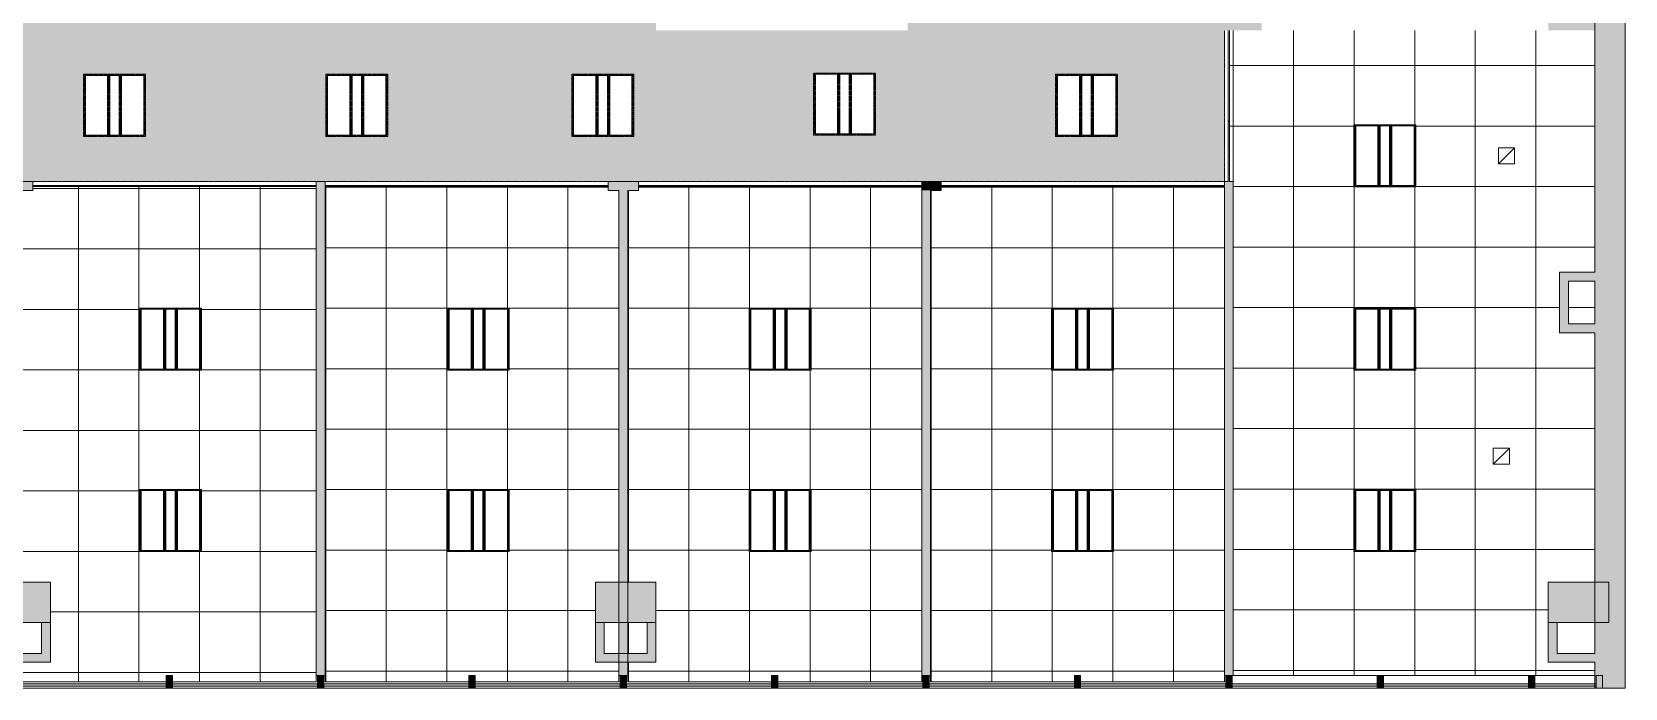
# Model space of a CAD drawing. Header units: inches. Extents: x 1180 to 3050, y -149 to 1363.
# Drawn here: x 2419 to 3050, y -149 to 111 of the extents above; entities that cross this region are included whole.
import ezdxf

# ---------------------------------------------------------------- set-up
doc = ezdxf.new("R2010")
doc.units = ezdxf.units.IN
doc.header["$MEASUREMENT"] = 0
doc.linetypes.add('Demolished', pattern=[0.1875, 0.125, -0.0625])
for name, color, linetype, lineweight in [('A-CLNG', 13, 'Continuous', 13), ('A-CLNG-PATT', 13, 'Continuous', 13), ('A-COLS', 52, 'Continuous', 13), ('A-GLAZ-CURT', 52, 'Continuous', 13), ('A-GLAZ-CWMG', 51, 'Continuous', 13), ('A-WALL-PATT', 111, 'Continuous', 13), ('E-LITE-EQPM', 33, 'Demolished', 9), ('I-WALL', 2, 'Continuous', 13)]:
    doc.layers.add(name, color=color, linetype=linetype, lineweight=lineweight)

# ---------------------------------------------------------------- blocks, each defined once
blk = doc.blocks.new('Column Set - Column Set-6509051-FIRST FLOOR RCP DEMO')
at = {"layer": 'A-COLS', "lineweight": 9}
h = blk.add_hatch(color=7, dxfattribs=at)
h.paths.add_polyline_path([(3026.19, -123.25), (3038.48, -123.25), (3038.48, -107.25), (3019.98, -107.25), (3019.98, -123.25)], flags=0)
h.paths.add_polyline_path([(2655.17, -123.25), (2666.36, -123.25), (2666.36, -107.25), (2655.17, -107.25), (2655.17, -115.8)], flags=0)
h.paths.add_polyline_path([(2642.36, -123.25), (2651.67, -123.25), (2651.67, -107.25), (2642.36, -107.25)], flags=0)
h.paths.add_polyline_path([(2415.17, -123.25), (2426.36, -123.25), (2426.36, -107.25), (2415.17, -107.25), (2415.17, -114.71)], flags=0)
h.paths.add_polyline_path([(2402.36, -123.25), (2411.67, -123.25), (2411.67, -107.25), (2402.36, -107.25)], flags=0)
h.paths.add_polyline_path([(2175.17, -123.25), (2186.36, -123.25), (2186.36, -107.25), (2175.17, -107.25), (2175.17, -114.71)], flags=0)
h.paths.add_polyline_path([(2171.67, -123.25), (2171.67, -107.25), (2162.36, -107.25), (2162.36, -123.25)], flags=0)
h.paths.add_polyline_path([(1931.67, -123.25), (1931.67, -107.25), (1922.3, -107.25), (1922.3, -123.25)], flags=0)
h.paths.add_polyline_path([(1935.17, -123.25), (1946.3, -123.25), (1946.3, -107.25), (1935.17, -107.25), (1935.17, -114.67)], flags=0)
h.paths.add_polyline_path([(1562.3, -123.25), (1586.3, -123.25), (1586.3, -107.25), (1562.3, -107.25)], flags=0)
h.paths.add_polyline_path([(1571.47, 54.24), (1582.78, 65.55), (1565.81, 82.52), (1554.5, 71.21), (1567.48, 58.22)], flags=0)
h.paths.add_polyline_path([(2891.67, 111.75), (2906.36, 111.75), (2906.36, 135.75), (2882.36, 135.75), (2882.36, 111.75), (2886.54, 111.75)], flags=0)
h.paths.add_polyline_path([(3038.48, 111.75), (3038.48, 135.75), (3019.98, 135.75), (3019.98, 111.75), (3031.5, 111.75)], flags=0)
h.paths.add_polyline_path([(2661.13, 111.75), (2666.36, 111.75), (2666.36, 135.75), (2642.36, 135.75), (2642.36, 111.75), (2657.54, 111.75)], flags=0)
h.paths.add_polyline_path([(2402.36, 111.75), (2426.36, 111.75), (2426.36, 135.75), (2402.36, 135.75), (2402.36, 124)], flags=0)
h.paths.add_polyline_path([(1681.4, 111.75), (1705.4, 111.75), (1705.4, 135.75), (1681.4, 135.75)], flags=0)
h.paths.add_polyline_path([(1946.3, 111.75), (1946.3, 111.75), (1946.3, 135.75), (1922.3, 135.75), (1922.3, 111.75), (1946.29, 111.75)], flags=0)
h.paths.add_polyline_path([(2186.36, 111.75), (2186.36, 135.75), (2162.36, 135.75), (2162.36, 111.75), (2178.29, 111.75)], flags=0)
h.paths.add_polyline_path([(1401.76, 223.95), (1413.08, 235.26), (1396.11, 252.23), (1384.79, 240.92), (1399.76, 225.94)], flags=0)
h.paths.add_polyline_path([(1206.4, 231.75), (1222.4, 231.75), (1222.4, 255.75), (1206.4, 255.75), (1206.4, 237.75)], flags=0)
h.paths.add_polyline_path([(3038.48, 351.75), (3038.48, 375.75), (3019.98, 375.75), (3019.98, 351.75), (3035.24, 351.75)], flags=0)
h.paths.add_polyline_path([(2882.36, 351.75), (2906.36, 351.75), (2906.36, 375.75), (2882.36, 375.75)], flags=0)
h.paths.add_polyline_path([(2659.33, 351.75), (2666.36, 351.75), (2666.36, 375.75), (2642.36, 375.75), (2642.36, 351.75), (2656.26, 351.75)], flags=0)
h.paths.add_polyline_path([(2426.36, 351.75), (2426.36, 375.75), (2402.36, 375.75), (2402.36, 351.75), (2418.54, 351.75)], flags=0)
h.paths.add_polyline_path([(2186.36, 351.75), (2186.36, 375.75), (2162.36, 375.75), (2162.36, 351.75), (2178.1, 351.75)], flags=0)
h.paths.add_polyline_path([(1922.3, 351.75), (1946.3, 351.75), (1946.3, 373.75), (1922.3, 373.75)], flags=0)
h.paths.add_polyline_path([(1441.4, 351.75), (1465.4, 351.75), (1465.4, 375.75), (1441.4, 375.75), (1441.4, 365.85)], flags=0)
h.paths.add_polyline_path([(2014.17, 433.88), (2016.66, 439.88), (2008.17, 439.88)], flags=0)
h.paths.add_polyline_path([(2016.66, 439.88), (2020.17, 439.88), (2031.14, 450.85), (2024.07, 457.92), (2011.34, 445.19), (2015.59, 440.95)], flags=0)
h.paths.add_polyline_path([(2067.91, 487.62), (2084.88, 504.59), (2077.81, 511.66), (2060.84, 494.69), (2063.67, 491.86)], flags=0)
h.paths.add_polyline_path([(2178.1, 511.88), (2186.36, 511.88), (2186.36, 535.75), (2162.36, 535.75), (2162.36, 512.6), (2163.48, 511.88)], flags=0)
h.paths.add_polyline_path([(1930.03, 518.02), (1947, 534.99), (1939.93, 542.07), (1922.95, 525.09), (1925.87, 522.18)], flags=0)
h.paths.add_polyline_path([(2118.15, 553.34), (2129.47, 564.66), (2120.98, 573.14), (2109.67, 561.83), (2113.69, 557.8)], flags=0)
h.paths.add_polyline_path([(1983.77, 571.76), (2000.74, 588.73), (1993.67, 595.81), (1976.69, 578.83)], flags=0)
h.paths.add_polyline_path([(1856.49, 591.56), (1873.46, 608.53), (1866.39, 615.6), (1849.42, 598.63), (1856.08, 591.97)], flags=0)
h.paths.add_polyline_path([(1681.4, 591.75), (1682.85, 595.25), (1686.35, 591.75), (1705.35, 591.75), (1705.35, 615.75), (1681.4, 615.75), (1681.4, 595.25)], flags=0)
h.paths.add_polyline_path([(3027.24, 591.75), (3038.48, 591.75), (3038.48, 615.75), (3019.98, 615.75), (3019.98, 591.75)], flags=0)
h.paths.add_polyline_path([(2886.54, 591.75), (2906.36, 591.75), (2906.36, 615.75), (2882.36, 615.75), (2882.36, 591.75), (2884.48, 591.75)], flags=0)
h.paths.add_polyline_path([(2666.36, 591.75), (2666.36, 615.75), (2642.36, 615.75), (2642.36, 591.75)], flags=0)
h.paths.add_polyline_path([(2426.36, 591.75), (2426.36, 615.75), (2402.36, 615.75), (2402.36, 591.75)], flags=0)
h.paths.add_polyline_path([(1446.57, 591.75), (1465.4, 591.75), (1465.4, 615.75), (1441.4, 615.75), (1441.4, 591.75), (1443.46, 591.75)], flags=0)
h.paths.add_polyline_path([(1206.4, 591.75), (1222.4, 591.75), (1222.4, 615.75), (1206.4, 615.75), (1206.4, 605)], flags=0)
h.paths.add_polyline_path([(1910.23, 645.3), (1927.2, 662.27), (1920.13, 669.34), (1903.16, 652.37)], flags=0)
h.paths.add_polyline_path([(1783.65, 664.39), (1800.63, 681.37), (1793.55, 688.44), (1776.58, 671.47), (1777.33, 670.72)], flags=0)
h.paths.add_polyline_path([(2056.6, 665.81), (2065.08, 674.29), (2048.11, 691.26), (2039.63, 682.78), (2043.87, 678.54)], flags=0)
h.paths.add_polyline_path([(1837.39, 718.13), (1854.37, 735.11), (1847.29, 742.18), (1830.32, 725.21), (1834.57, 720.96)], flags=0)
h.paths.add_polyline_path([(1990.13, 732.28), (1998.62, 740.76), (1981.64, 757.73), (1973.16, 749.25), (1989.31, 733.09)], flags=0)
h.paths.add_polyline_path([(2184.36, 743.75), (2184.36, 761.75), (2183.36, 761.75), (2183.36, 743.75)], flags=0)
h.paths.add_polyline_path([(2164.63, 743.75), (2180.44, 743.75), (2183.07, 761.75), (2160.36, 761.75), (2160.36, 744.08), (2163.86, 743.75)], flags=0)
h.paths.add_polyline_path([(1702.91, 831.75), (1705.4, 831.75), (1705.4, 855.75), (1681.4, 855.75), (1681.4, 831.75), (1700.68, 831.75)], flags=0)
h.paths.add_polyline_path([(1210.5, 831.75), (1222.4, 831.75), (1222.4, 855.75), (1206.4, 855.75), (1206.4, 831.75), (1208.63, 831.75)], flags=0)
h.paths.add_polyline_path([(1463.96, 831.75), (1465.4, 831.75), (1465.4, 855.75), (1441.4, 855.75), (1441.4, 831.75)], flags=0)
h.paths.add_polyline_path([(3019.98, 853.75), (3038.48, 853.75), (3038.48, 871.75), (3043.98, 874.5), (3043.98, 877.75), (3019.98, 877.75), (3019.98, 862.5)], flags=0)
h.paths.add_polyline_path([(2882.36, 853.75), (2906.36, 853.75), (2906.36, 877.75), (2882.36, 877.75)], flags=0)
h.paths.add_polyline_path([(2650.11, 853.75), (2666.36, 853.75), (2666.36, 877.75), (2642.36, 877.75), (2642.36, 853.75)], flags=0)
h.paths.add_polyline_path([(2402.36, 853.75), (2426.36, 853.75), (2426.36, 877.75), (2402.36, 877.75)], flags=0)
h.paths.add_polyline_path([(2180.61, 859.75), (2184.36, 859.75), (2184.36, 877.75), (2160.36, 877.75), (2160.36, 859.75), (2171.7, 859.75)], flags=0)
h.paths.add_polyline_path([(1928.9, 871.75), (1946.9, 871.75), (1946.9, 895.75), (1928.9, 895.75)], flags=0)
h.paths.add_polyline_path([(1946.9, 1071.75), (1946.9, 1095.75), (1922.9, 1095.75), (1922.9, 1071.75), (1928.9, 1071.75)], flags=0)
h.paths.add_polyline_path([(1681.4, 1071.75), (1705.4, 1071.75), (1705.4, 1095.75), (1681.4, 1095.75), (1681.4, 1073.89)], flags=0)
h.paths.add_polyline_path([(1465.4, 1071.75), (1465.4, 1095.75), (1441.4, 1095.75), (1441.4, 1071.75), (1454.72, 1071.75)], flags=0)
h.paths.add_polyline_path([(1212.03, 1071.75), (1222.4, 1071.75), (1222.4, 1095.75), (1206.4, 1095.75), (1206.4, 1071.75)], flags=0)
h.paths.add_polyline_path([(1922.9, 1191.75), (1946.9, 1191.75), (1946.9, 1215.75), (1938.9, 1215.75), (1922.9, 1215.44), (1922.9, 1212.46)], flags=0)
h.paths.add_polyline_path([(1924.46, 1338.25), (1946.9, 1338.25), (1946.9, 1356.25), (1940.4, 1356.25), (1938.9, 1354.75), (1922.9, 1354.75), (1922.9, 1338.25), (1924.43, 1338.25)], flags=0)
h.paths.add_polyline_path([(1823.9, 1338.25), (1823.9, 1354.75), (1799.9, 1354.75), (1799.9, 1338.25)], flags=0)
h.paths.add_polyline_path([(1681.4, 1338.25), (1705.4, 1338.25), (1705.4, 1354.75), (1681.4, 1354.75), (1681.4, 1340.75)], flags=0)
h.paths.add_polyline_path([(1581.6, 1338.25), (1586.9, 1338.25), (1586.9, 1354.75), (1562.9, 1354.75), (1562.9, 1338.25)], flags=0)
h.paths.add_polyline_path([(1204.86, 1338.25), (1222.4, 1338.25), (1222.4, 1354.75), (1185.4, 1354.75), (1185.4, 1338.25), (1204.4, 1338.25)], flags=0)
h.paths.add_polyline_path([(1319.9, 1338.25), (1343.9, 1338.25), (1343.9, 1354.75), (1319.9, 1354.75), (1319.9, 1340.75)], flags=0)
h.paths.add_polyline_path([(1444.9, 1338.25), (1465.4, 1338.25), (1465.4, 1354.75), (1441.4, 1354.75), (1441.4, 1338.25)], flags=0)
at = {"layer": 'A-COLS', "color": 8, "lineweight": 20}
for p, q in [((2402.36, -107.25), (2426.36, -107.25)), ((2426.36, -107.25), (2426.36, -123.25)), ((2642.36, -107.25), (2666.36, -107.25)), ((2642.36, -123.25), (2642.36, -107.25)), ((2666.36, -107.25), (2666.36, -123.25)), ((3019.98, -107.25), (3043.98, -107.25)), ((3019.98, -123.25), (3019.98, -107.25)), ((3043.98, -107.25), (3043.98, -123.25)), ((2426.36, -123.25), (2402.36, -123.25)), ((2666.36, -123.25), (2642.36, -123.25)), ((3043.98, -123.25), (3019.98, -123.25))]:
    blk.add_line(p, q, dxfattribs=at)
blk = doc.blocks.new('System Panel - Glazed-7150993-FIRST FLOOR RCP DEMO')
at = {"layer": 'A-GLAZ-CURT', "lineweight": 9}
blk.add_hatch(color=7, dxfattribs=at).paths.add_polyline_path([(11.47, 1.75), (-11.66, 1.75), (-11.66, 0.75), (12.16, 0.75), (12.16, 1.75)], flags=0)
at = {"layer": 'A-GLAZ-CURT', "color": 8, "lineweight": 20}
for p, q in [((-12.16, 0.75), (-12.16, 1.75)), ((-12.16, 1.75), (12.16, 1.75)), ((12.16, 0.75), (-12.16, 0.75)), ((12.16, 1.75), (12.16, 0.75))]:
    blk.add_line(p, q, dxfattribs=at)
blk = doc.blocks.new('Rectangular Mullion - 2_5_ x 5_ rectangular-V1-FIRST FLOOR RCP DEMO')
at = {"layer": 'A-GLAZ-CWMG', "color": 8, "lineweight": 20}
for p, q in [((-2.5, 2.5), (0, 2.5)), ((-2.5, -2.5), (-2.5, 2.5)), ((0, 2.5), (0, -2.5)), ((0, -2.5), (-2.5, -2.5))]:
    blk.add_line(p, q, dxfattribs=at)
blk = doc.blocks.new('Rectangular Mullion - 2_5_ x 5_ rectangular-6521947-FIRST FLOOR RCP DEMO')
at = {"layer": 'A-GLAZ-CWMG', "lineweight": 9}
blk.add_line((1632.17, -149.25), (1574.67, -149.25), dxfattribs=at)
blk = doc.blocks.new('System Panel - Glazed-6522019-FIRST FLOOR RCP DEMO')
at = {"layer": 'A-GLAZ-CURT', "lineweight": 9}
blk.add_hatch(color=7, dxfattribs=at).paths.add_polyline_path([(4.96, 1.75), (-28.75, 1.75), (-28.75, 0.75), (28.75, 0.75), (28.75, 1.75)], flags=0)
at = {"layer": 'A-GLAZ-CURT', "color": 8, "lineweight": 20}
for p, q in [((-28.75, 0.75), (-28.75, 1.75)), ((-28.75, 1.75), (28.75, 1.75)), ((28.75, 0.75), (-28.75, 0.75)), ((28.75, 1.75), (28.75, 0.75))]:
    blk.add_line(p, q, dxfattribs=at)
blk = doc.blocks.new('Rectangular Mullion - 2_5_ x 5_ rectangular-6520307-FIRST FLOOR RCP DEMO')
at = {"layer": 'A-GLAZ-CWMG', "lineweight": 9}
blk.add_hatch(color=7, dxfattribs=at).paths.add_polyline_path([(-1.25, -2.5), (-1.25, 2.5), (1.25, 2.5), (1.25, -2.5)], flags=0)
at = {"layer": 'A-GLAZ-CWMG', "color": 8, "lineweight": 20}
for p, q in [((1.25, 2.5), (-1.25, 2.5)), ((-1.25, 2.5), (-1.25, -2.5)), ((1.25, -2.5), (1.25, 2.5)), ((-1.25, -2.5), (1.25, -2.5))]:
    blk.add_line(p, q, dxfattribs=at)
blk = doc.blocks.new('Rectangular Mullion - 2_5_ x 5_ rectangular-7150995-FIRST FLOOR RCP DEMO')
at = {"layer": 'A-GLAZ-CWMG', "lineweight": 9}
blk.add_line((3038.48, -149.25), (3014.67, -149.25), dxfattribs=at)
blk = doc.blocks.new('L-Recessed-Axis-Plano - 2 X 2-V24-FIRST FLOOR RCP DEMO')
at = {"layer": 'E-LITE-EQPM', "linetype": 'Continuous'}
for p, q in [((11.91, 11.87), (-11.91, 11.87)), ((-11.91, 11.87), (-11.91, -11.88)), ((-11.88, -11.56), (-11.88, 11.56)), ((-11.88, 11.56), (11.87, 11.56)), ((11.87, 11.56), (11.87, -11.56)), ((11.91, -11.88), (11.91, 11.87)), ((-11.88, 2.74), (11.87, 2.74)), ((11.87, 2.51), (-11.88, 2.51)), ((-11.88, 2.3), (11.87, 2.3)), ((-11.88, 2.2), (11.87, 2.2)), ((-11.88, 1.83), (11.87, 1.83)), ((-11.88, -1.83), (11.87, -1.83)), ((-11.88, -2.2), (11.87, -2.2)), ((-11.88, -2.3), (11.87, -2.3)), ((-11.88, -2.51), (11.87, -2.51)), ((-11.88, -2.74), (11.87, -2.74)), ((-11.91, -11.88), (11.91, -11.88)), ((11.87, -11.56), (-11.88, -11.56))]:
    blk.add_line(p, q, dxfattribs=at)
blk = doc.blocks.new('L-Recessed Square Downlight - 6_-V30-FIRST FLOOR RCP DEMO')
at = {"layer": 'E-LITE-EQPM', "linetype": 'Continuous'}
for p, q in [((-3.1875, -3.1875), (-3.1875, 3.1875)), ((-3.1875, 3.1875), (3.1875, 3.1875)), ((-3.1875, 3.1875), (3.1875, -3.1875)), ((3.1875, 3.1875), (3.1875, -3.1875)), ((3.1875, -3.1875), (-3.1875, -3.1875))]:
    blk.add_line(p, q, dxfattribs=at)
blk = doc.blocks.new('L-Recessed-Axis-Plano - 2 X 2-4550865-FIRST FLOOR RCP DEMO')
at = {"layer": 'E-LITE-EQPM', "color": 7}
for p, q in [((11.91, 11.87), (-11.91, 11.87)), ((-11.91, 11.87), (-11.91, -11.88)), ((-11.88, -11.56), (-11.88, 11.56)), ((-11.88, 11.56), (11.87, 11.56)), ((11.87, 11.56), (11.87, -11.56)), ((11.91, -11.88), (11.91, 11.87)), ((-11.88, 2.74), (11.87, 2.74)), ((11.87, 2.51), (-11.88, 2.51)), ((-11.88, 2.3), (11.87, 2.3)), ((-11.88, 2.2), (11.87, 2.2)), ((-11.88, 1.83), (11.87, 1.83)), ((-11.88, -1.83), (11.87, -1.83)), ((-11.88, -2.2), (11.87, -2.2)), ((-11.88, -2.3), (11.87, -2.3)), ((-11.88, -2.51), (11.87, -2.51)), ((-11.88, -2.74), (11.87, -2.74)), ((-11.91, -11.88), (11.91, -11.88)), ((11.87, -11.56), (-11.88, -11.56))]:
    blk.add_line(p, q, dxfattribs=at)

msp = doc.modelspace()

# ---------------------------------------------------------------- hatches: boundary and pattern name
at = {"layer": 'A-CLNG-PATT', "linetype": 'Demolished'}
h = msp.add_hatch(dxfattribs=at)
h.set_pattern_fill('FP_14', color=10, style=0, pattern_type=2)
h.set_pattern_definition([(0, (2442.138, 453.745), (24, -24), [4, -4, 8, -4, -4]), (0, (2442.138, 453.745), (24, -24), [-20, 4, 0]), (270, (2442.138, 453.745), (-24, -24), [4, -4, 8, -4, -4]), (270, (2442.138, 453.745), (-24, -24), [-20, 4, 0])])
h.paths.add_polyline_path([(2306.91, 51.75), (2891.67, 51.75), (2891.67, 111.75), (2882.36, 111.75), (2882.36, 131.75), (2766.11, 131.75), (2766.11, 111.75), (2642.36, 111.75), (2642.36, 124), (2510.36, 124), (2510.36, 363.75), (2510.55, 363.77), (2510.36, 364), (2642.36, 364), (2642.36, 372.25), (2426.36, 372.25), (2426.36, 351.75), (2405.86, 351.75), (2405.86, 336.25), (2401.73, 336.25), (2401.73, 335.5), (2362.48, 335.5), (2362.48, 336.25), (2342.36, 336.25), (2342.36, 306.45), (2343.11, 306.45), (2343.11, 267.2), (2342.36, 267.2), (2342.36, 185.75), (2338.86, 185.75), (2338.86, 149.5), (2342.36, 149.5), (2342.36, 111.75), (1815.42, 111.75), (1815.42, 51.75), (2295.17, 51.75)], flags=0)
h.paths.add_polyline_path([(1985.54, 69.68), (1960.98, 69.68), (1960.98, 94.31), (1985.54, 94.31), (1985.54, 84)], flags=0)
h.paths.add_polyline_path([(2081.49, 69.68), (2056.98, 69.68), (2056.98, 94.31), (2081.54, 94.31), (2081.54, 69.68)], flags=0)
h.paths.add_polyline_path([(2368.04, 69.68), (2343.48, 69.68), (2343.48, 94.31), (2368.04, 94.31), (2368.04, 70.52)], flags=0)
h.paths.add_polyline_path([(2153.73, 69.68), (2153.73, 94.31), (2178.29, 94.31), (2178.29, 69.68), (2178.1, 69.68)], flags=0)
h.paths.add_polyline_path([(2632.98, 69.68), (2632.98, 94.31), (2657.54, 94.31), (2657.54, 69.68)], flags=0)
h.paths.add_polyline_path([(2849.3, 69.68), (2824.74, 69.68), (2824.74, 94.31), (2849.3, 94.31), (2849.3, 70.18)], flags=0)
h.paths.add_polyline_path([(2273.54, 69.68), (2248.98, 69.68), (2248.98, 94.31), (2273.54, 94.31), (2273.54, 84)], flags=0)
h.paths.add_polyline_path([(2464.04, 69.68), (2439.48, 69.68), (2439.48, 94.31), (2464.04, 94.31), (2464.04, 73.28)], flags=0)
h.paths.add_polyline_path([(1888.28, 69.68), (1864.98, 69.68), (1864.98, 94.31), (1889.54, 94.31), (1889.54, 69.68)], flags=0)
h.paths.add_polyline_path([(2535.48, 69.68), (2535.48, 94.31), (2560.04, 94.31), (2560.04, 69.68)], flags=0)
h.paths.add_polyline_path([(2753.36, 70.18), (2728.8, 70.18), (2728.8, 94.81), (2753.36, 94.81), (2753.36, 84)], flags=0)
h.paths.add_polyline_path([(2402.36, 111.75), (2402.36, 135.75), (2426.36, 135.75), (2426.36, 111.75), (2418.54, 111.75)], flags=0)
h.paths.add_polyline_path([(2402.36, 165.47), (2393.98, 165.47), (2393.98, 190.1), (2418.54, 190.1), (2418.54, 165.47)], flags=0)
h.paths.add_polyline_path([(2418.54, 237.47), (2393.98, 237.47), (2393.98, 262.1), (2418.54, 262.1), (2418.54, 240.3)], flags=0)
h.paths.add_polyline_path([(2393.98, 309.34), (2393.98, 333.96), (2418.54, 333.96), (2418.54, 309.34), (2400.11, 309.34)], flags=0)
at = {"layer": 'A-CLNG-PATT'}
h = msp.add_hatch(dxfattribs=at)
h.set_pattern_fill('FP_30', color=256, style=0, pattern_type=2)
h.set_pattern_definition([(270, (2967.077, 1.745), (-24, -1e-15), []), (180, (2967.077, 1.745), (-3e-15, 24), [])])
h.paths.add_polyline_path([(3012.17, -144.25), (3038.48, -144.25), (3038.48, -139), (3019.98, -139), (3019.98, -107.25), (3038.48, -107.25), (3038.48, -8.25), (3024.48, -8.25), (3024.48, 15.75), (3038.48, 15.75), (3038.48, 111.75), (2893.67, 111.75), (2893.67, 51.75), (2895.17, 51.75), (2895.17, -144.25), (2954.67, -144.25)], flags=0)
h.paths.add_polyline_path([(3025.86, -135.5), (3038.48, -135.5), (3038.48, -123.25), (3023.48, -123.25), (3023.48, -135.5)], flags=0)
h.paths.add_polyline_path([(2942.97, -95.07), (2942.97, -70.44), (2967.54, -70.44), (2967.54, -95.07), (2950.95, -95.07)], flags=0)
h.paths.add_polyline_path([(2942.97, -23.07), (2942.97, 1.56), (2967.54, 1.56), (2967.54, -23.07), (2950.95, -23.07)], flags=0)
h.paths.add_polyline_path([(3038.48, -4.75), (3038.48, 12.25), (3027.98, 12.25), (3027.98, -4.75)], flags=0)
h.paths.add_polyline_path([(2942.97, 49.68), (2942.97, 74.31), (2967.54, 74.31), (2967.54, 49.68), (2950.95, 49.68)], flags=0)
h = msp.add_hatch(dxfattribs=at)
h.set_pattern_fill('FP_26', color=256, style=0, pattern_type=2)
h.set_pattern_definition([(270, (2461.422, -47.005), (-24, -1e-15), []), (180, (2461.422, -47.005), (3e-15, 24), [])])
h.paths.add_polyline_path([(2474.67, -146.75), (2531.67, -146.75), (2531.67, 49.75), (2419.42, 49.75), (2419.42, 48.25), (2415.17, 48.25), (2415.17, -107.25), (2426.36, -107.25), (2426.36, -139), (2415.17, -139), (2415.17, -146.75), (2472.17, -146.75), (2472.17, -144.25), (2474.67, -144.25)], flags=0)
h.paths.add_polyline_path([(2422.86, -135.5), (2422.86, -123.25), (2415.17, -123.25), (2415.17, -135.5), (2422.02, -135.5)], flags=0)
h.paths.add_polyline_path([(2486.21, -95.07), (2461.65, -95.07), (2461.65, -70.44), (2486.21, -70.44), (2486.21, -72.3)], flags=0)
h.paths.add_polyline_path([(2461.65, -23.07), (2461.65, 1.56), (2486.21, 1.56), (2486.21, -23.07), (2467.92, -23.07)], flags=0)
h = msp.add_hatch(dxfattribs=at)
h.set_pattern_fill('FP_27', color=256, style=0, pattern_type=2)
h.set_pattern_definition([(270, (2583.422, -46.505), (-24, -1e-15), []), (180, (2583.422, -46.505), (3e-15, 24), [])])
h.paths.add_polyline_path([(2592.17, -146.75), (2592.17, -144.25), (2594.67, -144.25), (2594.67, -146.75), (2651.67, -146.75), (2651.67, -139), (2642.36, -139), (2642.36, -107.25), (2651.67, -107.25), (2651.67, 48.25), (2647.42, 48.25), (2647.42, 49.75), (2535.17, 49.75), (2535.17, -146.75), (2583.62, -146.75)], flags=0)
h.paths.add_polyline_path([(2651.67, -135.5), (2651.67, -123.25), (2645.86, -123.25), (2645.86, -135.5)], flags=0)
h.paths.add_polyline_path([(2608.18, -95.07), (2583.62, -95.07), (2583.62, -70.44), (2608.18, -70.44), (2608.18, -72.3)], flags=0)
h.paths.add_polyline_path([(2583.62, -23.07), (2583.62, 1.56), (2608.18, 1.56), (2608.18, -23.07), (2596.72, -23.07)], flags=0)
h = msp.add_hatch(dxfattribs=at)
h.set_pattern_fill('FP_28', color=256, style=0, pattern_type=2)
h.set_pattern_definition([(270, (2703.422, -46.505), (-24, -1e-15), []), (180, (2703.422, -46.505), (3e-15, 24), [])])
h.paths.add_polyline_path([(2714.67, -146.75), (2771.67, -146.75), (2771.67, 49.75), (2659.42, 49.75), (2659.42, 48.25), (2655.17, 48.25), (2655.17, -107.25), (2666.36, -107.25), (2666.36, -139), (2655.17, -139), (2655.17, -146.75), (2712.17, -146.75), (2712.17, -144.25), (2714.67, -144.25)], flags=0)
h.paths.add_polyline_path([(2655.17, -135.5), (2662.86, -135.5), (2662.86, -123.25), (2655.17, -123.25), (2655.17, -124.4)], flags=0)
h.paths.add_polyline_path([(2703.29, -95.07), (2703.29, -70.44), (2727.85, -70.44), (2727.85, -95.07)], flags=0)
h.paths.add_polyline_path([(2727.85, -23.07), (2703.29, -23.07), (2703.29, 1.56), (2727.85, 1.56), (2727.85, -20.2)], flags=0)
h = msp.add_hatch(dxfattribs=at)
h.set_pattern_fill('FP_29', color=256, style=0, pattern_type=2)
h.set_pattern_definition([(270, (2823.422, -46.505), (-24, -1e-15), []), (180, (2823.422, -46.505), (3e-15, 24), [])])
h.paths.add_polyline_path([(2832.17, -146.75), (2832.17, -144.25), (2834.67, -144.25), (2834.67, -146.75), (2891.67, -146.75), (2891.67, 49.75), (2779.42, 49.75), (2779.42, 48.25), (2775.17, 48.25), (2775.17, -146.75), (2823.14, -146.75)], flags=0)
h.paths.add_polyline_path([(2823.14, -95.07), (2823.14, -70.44), (2847.7, -70.44), (2847.7, -95.07)], flags=0)
h.paths.add_polyline_path([(2847.7, -23.07), (2823.14, -23.07), (2823.14, 1.56), (2847.7, 1.56), (2847.7, -20.2)], flags=0)
at = {"layer": 'A-WALL-PATT', "lineweight": 9}
for points in [[(3038.48, -149.25), (3050.48, -149.25), (3050.48, 877.75), (3043.98, 877.75), (3043.98, 874.5), (3038.48, 871.75), (3038.48, -144.25)], [(2893.67, 51.75), (2893.67, 75.75), (2893.17, 75.75), (2893.17, 51.75)], [(2415.17, 48.25), (2419.42, 48.25), (2419.42, 51.75), (2407.42, 51.75), (2407.42, 48.25), (2411.67, 48.25)], [(2531.67, -144.25), (2535.17, -144.25), (2535.17, 51.75), (2531.67, 51.75), (2531.67, -124.4)], [(2655.17, 48.25), (2659.42, 48.25), (2659.42, 51.75), (2647.42, 51.75), (2647.42, 48.25), (2651.67, 48.25)], [(2775.17, 48.25), (2779.42, 48.25), (2779.42, 51.75), (2771.67, 51.75), (2771.67, 48.25)], [(2895.17, -144.25), (2895.17, 51.75), (2891.67, 51.75), (2891.67, -144.25), (2893.67, -144.25)], [(2531.67, 49.75), (2531.67, 50.25), (2455.42, 50.25), (2455.42, 49.75), (2500.12, 49.75)], [(2611.42, 49.75), (2611.42, 50.25), (2535.17, 50.25), (2535.17, 49.75), (2608.18, 49.75)], [(2651.67, -144.25), (2655.17, -144.25), (2655.17, 48.25), (2651.67, 48.25), (2651.67, -124.4)], [(2771.67, 49.75), (2771.67, 50.25), (2695.42, 50.25), (2695.42, 49.75), (2757.74, 49.75)], [(2771.67, -144.25), (2775.17, -144.25), (2775.17, 48.25), (2771.67, 48.25), (2771.67, -124.4)], [(2854.34, 49.75), (2891.67, 49.75), (2891.66, 50.25), (2815.42, 50.25), (2815.42, 49.75), (2849.3, 49.75)], [(3038.48, 12.25), (3038.48, 15.75), (3024.48, 15.75), (3024.48, 12.25), (3027.98, 12.25)], [(3024.48, -8.25), (3027.98, -8.25), (3027.98, 12.25), (3024.48, 12.25), (3024.48, -4.75)], [(3028.7, -8.25), (3038.48, -8.25), (3038.48, -4.75), (3027.98, -4.75), (3027.98, -8.25)], [(2426.36, -135.5), (2426.36, -123.25), (2422.86, -123.25), (2422.86, -135.5), (2425.29, -135.5)], [(2645.15, -139), (2645.86, -139), (2645.86, -123.25), (2642.36, -123.25), (2642.36, -139)], [(2666.36, -135.5), (2666.36, -123.25), (2662.86, -123.25), (2662.86, -135.5), (2665.64, -135.5)], [(3023.48, -139), (3023.48, -123.25), (3019.98, -123.25), (3019.98, -139)], [(3033.44, -139), (3038.48, -139), (3038.48, -135.5), (3023.48, -135.5), (3023.48, -139), (3030.91, -139)]]:
    msp.add_hatch(color=7, dxfattribs=at).paths.add_polyline_path(points, flags=0)
h = msp.add_hatch(color=7, dxfattribs=at)
h.paths.add_polyline_path([(2419.89, -139), (2426.36, -139), (2426.36, -135.5), (2415.17, -135.5), (2415.17, -139)], flags=0)
h.paths.add_polyline_path([(2411.67, -139), (2411.67, -135.5), (2402.36, -135.5), (2402.36, -139), (2407.25, -139)], flags=0)
h = msp.add_hatch(color=7, dxfattribs=at)
h.paths.add_polyline_path([(2660.06, -139), (2666.36, -139), (2666.36, -135.5), (2655.17, -135.5), (2655.17, -139)], flags=0)
h.paths.add_polyline_path([(2647.25, -139), (2651.67, -139), (2651.67, -135.5), (2645.86, -135.5), (2645.86, -139)], flags=0)

# ---------------------------------------------------------------- linework, layer by layer
at = {"layer": 'A-CLNG', "color": 7, "linetype": 'Demolished', "lineweight": 9}
for p, q in [((2891.67, 111.75), (2891.67, 51.75)), ((2753.36, 94.81), (2728.8, 94.81)), ((2728.8, 94.81), (2728.8, 70.18)), ((2753.36, 70.18), (2753.36, 94.81)), ((2464.04, 94.31), (2439.48, 94.31)), ((2439.48, 94.31), (2439.48, 69.68)), ((2464.04, 69.68), (2464.04, 94.31)), ((2560.04, 94.31), (2535.48, 94.31)), ((2535.48, 94.31), (2535.48, 69.68)), ((2560.04, 69.68), (2560.04, 94.31)), ((2657.54, 94.31), (2632.98, 94.31)), ((2632.98, 94.31), (2632.98, 69.68)), ((2657.54, 69.68), (2657.54, 94.31)), ((2849.3, 94.31), (2824.74, 94.31)), ((2824.74, 94.31), (2824.74, 69.68)), ((2849.3, 69.68), (2849.3, 94.31)), ((2439.48, 69.68), (2464.04, 69.68)), ((2535.48, 69.68), (2560.04, 69.68)), ((2632.98, 69.68), (2657.54, 69.68)), ((2728.8, 70.18), (2753.36, 70.18)), ((2824.74, 69.68), (2849.3, 69.68)), ((2531.67, 51.75), (2419.42, 51.75)), ((2647.42, 51.75), (2535.17, 51.75)), ((2771.67, 51.75), (2659.42, 51.75)), ((2891.67, 51.75), (2779.42, 51.75))]:
    msp.add_line(p, q, dxfattribs=at)
at = {"layer": 'A-CLNG'}
for p, q in [((2967.54, 74.31), (2942.97, 74.31)), ((2942.97, 74.31), (2942.97, 49.68)), ((2967.54, 49.68), (2967.54, 74.31)), ((2942.97, 49.68), (2967.54, 49.68)), ((2486.21, 1.56), (2461.65, 1.56)), ((2461.65, 1.56), (2461.65, -23.07)), ((2486.21, -23.07), (2486.21, 1.56)), ((2608.18, 1.56), (2583.62, 1.56)), ((2583.62, 1.56), (2583.62, -23.07)), ((2608.18, -23.07), (2608.18, 1.56)), ((2727.85, 1.56), (2703.29, 1.56)), ((2703.29, 1.56), (2703.29, -23.07)), ((2727.85, -23.07), (2727.85, 1.56)), ((2847.7, 1.56), (2823.14, 1.56)), ((2823.14, 1.56), (2823.14, -23.07)), ((2847.7, -23.07), (2847.7, 1.56)), ((2967.54, 1.56), (2942.97, 1.56)), ((2942.97, 1.56), (2942.97, -23.07)), ((2967.54, -23.07), (2967.54, 1.56)), ((2461.65, -23.07), (2486.21, -23.07)), ((2583.62, -23.07), (2608.18, -23.07)), ((2703.29, -23.07), (2727.85, -23.07)), ((2823.14, -23.07), (2847.7, -23.07)), ((2942.97, -23.07), (2967.54, -23.07)), ((2486.21, -70.44), (2461.65, -70.44)), ((2461.65, -70.44), (2461.65, -95.07)), ((2486.21, -95.07), (2486.21, -70.44)), ((2608.18, -70.44), (2583.62, -70.44)), ((2583.62, -70.44), (2583.62, -95.07)), ((2608.18, -95.07), (2608.18, -70.44)), ((2727.85, -70.44), (2703.29, -70.44)), ((2703.29, -70.44), (2703.29, -95.07)), ((2727.85, -95.07), (2727.85, -70.44)), ((2847.7, -70.44), (2823.14, -70.44)), ((2823.14, -70.44), (2823.14, -95.07)), ((2847.7, -95.07), (2847.7, -70.44)), ((2967.54, -70.44), (2942.97, -70.44)), ((2942.97, -70.44), (2942.97, -95.07)), ((2967.54, -95.07), (2967.54, -70.44)), ((2461.65, -95.07), (2486.21, -95.07)), ((2583.62, -95.07), (2608.18, -95.07)), ((2703.29, -95.07), (2727.85, -95.07)), ((2823.14, -95.07), (2847.7, -95.07)), ((2942.97, -95.07), (2967.54, -95.07)), ((2531.67, -144.25), (2531.67, -146.75)), ((2535.17, -146.75), (2535.17, -144.25)), ((2651.67, -144.25), (2651.67, -146.75)), ((2655.17, -146.75), (2655.17, -144.25)), ((2771.67, -144.25), (2771.67, -146.75)), ((2775.17, -146.75), (2775.17, -144.25)), ((2891.67, -144.25), (2891.67, -146.75)), ((2952.17, -144.25), (2895.17, -144.25)), ((3012.17, -144.25), (2954.67, -144.25)), ((3038.48, -144.25), (3014.67, -144.25)), ((2472.17, -146.75), (2415.17, -146.75)), ((2531.67, -146.75), (2474.67, -146.75)), ((2592.17, -146.75), (2535.17, -146.75)), ((2651.67, -146.75), (2594.67, -146.75)), ((2712.17, -146.75), (2655.17, -146.75)), ((2771.67, -146.75), (2714.67, -146.75)), ((2832.17, -146.75), (2775.17, -146.75)), ((2891.67, -146.75), (2834.67, -146.75))]:
    msp.add_line(p, q, dxfattribs=at)
at = {"layer": 'I-WALL', "color": 8, "lineweight": 20}
for p, q in [((3050.48, 877.75), (3050.48, -149.25)), ((3038.48, 15.75), (3038.48, 241.75)), ((2893.17, 51.75), (2893.17, 75.75)), ((2893.17, 75.75), (2893.67, 75.75)), ((2893.67, 75.75), (2893.67, 51.75)), ((2407.42, 51.75), (2419.42, 51.75)), ((2419.42, 51.75), (2419.42, 48.25)), ((2531.67, 50.25), (2531.67, 51.75)), ((2531.67, 51.75), (2535.17, 51.75)), ((2535.17, 51.75), (2535.17, 50.25)), ((2647.42, 51.75), (2659.42, 51.75)), ((2647.42, 48.25), (2647.42, 51.75)), ((2659.42, 51.75), (2659.42, 48.25)), ((2771.67, -144.25), (2771.67, 51.75)), ((2771.67, 51.75), (2779.42, 51.75)), ((2779.42, 51.75), (2779.42, 48.25)), ((2891.67, 50.25), (2891.67, 51.75)), ((2891.67, 51.75), (2893.17, 51.75)), ((2893.67, 51.75), (2895.17, 51.75)), ((2895.17, 51.75), (2895.17, -144.25)), ((2419.42, 48.25), (2415.17, 48.25)), ((2455.42, 49.75), (2455.42, 50.25)), ((2455.42, 50.25), (2531.67, 50.25)), ((2531.67, 49.75), (2455.42, 49.75)), ((2531.67, -144.25), (2531.67, 49.75)), ((2535.17, 50.25), (2611.42, 50.25)), ((2535.17, 49.75), (2535.17, -144.25)), ((2611.42, 49.75), (2535.17, 49.75)), ((2611.42, 50.25), (2611.42, 49.75)), ((2651.67, 48.25), (2647.42, 48.25)), ((2651.67, -144.25), (2651.67, 48.25)), ((2655.17, 48.25), (2655.17, -144.25)), ((2659.42, 48.25), (2655.17, 48.25)), ((2695.42, 49.75), (2695.42, 50.25)), ((2695.42, 50.25), (2771.67, 50.25)), ((2771.67, 49.75), (2695.42, 49.75)), ((2775.17, 48.25), (2775.17, -144.25)), ((2779.42, 48.25), (2775.17, 48.25)), ((2815.42, 49.75), (2815.42, 50.25)), ((2815.42, 50.25), (2891.67, 50.25)), ((2891.67, 49.75), (2815.42, 49.75)), ((2891.67, -144.25), (2891.67, 49.75)), ((3024.48, 15.75), (3038.48, 15.75)), ((3024.48, -8.25), (3024.48, 15.75)), ((3038.48, 12.25), (3027.98, 12.25)), ((3027.98, 12.25), (3027.98, -4.75)), ((3038.48, -4.75), (3038.48, 12.25)), ((3027.98, -4.75), (3038.48, -4.75)), ((3038.48, -8.25), (3024.48, -8.25)), ((3038.48, -135.5), (3038.48, -8.25)), ((2422.86, -135.5), (2422.86, -123.25)), ((2422.86, -123.25), (2426.36, -123.25)), ((2426.36, -123.25), (2426.36, -139)), ((2642.36, -139), (2642.36, -123.25)), ((2642.36, -123.25), (2645.86, -123.25)), ((2645.86, -123.25), (2645.86, -135.5)), ((2662.86, -135.5), (2662.86, -123.25)), ((2662.86, -123.25), (2666.36, -123.25)), ((2666.36, -123.25), (2666.36, -139)), ((3019.98, -139), (3019.98, -123.25)), ((3019.98, -123.25), (3023.48, -123.25)), ((3023.48, -123.25), (3023.48, -135.5)), ((2405.86, -135.5), (2422.86, -135.5)), ((2645.86, -135.5), (2662.86, -135.5)), ((3023.48, -135.5), (3038.48, -135.5)), ((2426.36, -139), (2402.36, -139)), ((2535.17, -144.25), (2531.67, -144.25)), ((2666.36, -139), (2642.36, -139)), ((2655.17, -144.25), (2651.67, -144.25)), ((2775.17, -144.25), (2771.67, -144.25)), ((2895.17, -144.25), (2891.67, -144.25)), ((3038.48, -139), (3019.98, -139)), ((3038.48, -149.25), (3038.48, -139)), ((3050.48, -149.25), (3038.48, -149.25))]:
    msp.add_line(p, q, dxfattribs=at)
at = {"layer": 'I-WALL', "lineweight": 9}
for p, q in [((2893.17, 111.75), (2893.17, 75.75)), ((2893.67, 75.75), (2893.67, 111.75)), ((2455.42, 50.25), (2419.42, 50.25)), ((2419.42, 49.75), (2455.42, 49.75)), ((2647.42, 50.25), (2611.42, 50.25)), ((2611.42, 49.75), (2647.42, 49.75)), ((2695.42, 50.25), (2659.42, 50.25)), ((2659.42, 49.75), (2695.42, 49.75)), ((2815.42, 50.25), (2779.42, 50.25)), ((2779.42, 49.75), (2815.42, 49.75))]:
    msp.add_line(p, q, dxfattribs=at)

# ---------------------------------------------------------------- block references
at = {"layer": 'A-COLS', "lineweight": 9}
msp.add_blockref('Column Set - Column Set-6509051-FIRST FLOOR RCP DEMO', (0, 0), dxfattribs=at)
at = {"layer": 'A-GLAZ-CURT', "lineweight": 9, "rotation": 180}
for name, p in [('System Panel - Glazed-6522019-FIRST FLOOR RCP DEMO', (2443.42, -146.75)), ('System Panel - Glazed-6522019-FIRST FLOOR RCP DEMO', (2503.42, -146.75)), ('System Panel - Glazed-6522019-FIRST FLOOR RCP DEMO', (2563.42, -146.75)), ('System Panel - Glazed-6522019-FIRST FLOOR RCP DEMO', (2623.42, -146.75)), ('System Panel - Glazed-6522019-FIRST FLOOR RCP DEMO', (2683.42, -146.75)), ('System Panel - Glazed-6522019-FIRST FLOOR RCP DEMO', (2743.42, -146.75)), ('System Panel - Glazed-6522019-FIRST FLOOR RCP DEMO', (2803.42, -146.75)), ('System Panel - Glazed-6522019-FIRST FLOOR RCP DEMO', (2863.42, -146.75)), ('System Panel - Glazed-6522019-FIRST FLOOR RCP DEMO', (2923.42, -146.75)), ('System Panel - Glazed-6522019-FIRST FLOOR RCP DEMO', (2983.42, -146.75)), ('System Panel - Glazed-7150993-FIRST FLOOR RCP DEMO', (3026.83, -146.75))]:
    msp.add_blockref(name, p, dxfattribs=at)
at = {"layer": 'A-GLAZ-CWMG', "lineweight": 9, "extrusion": (0, 0, -1)}
for p in [(-2473.42, -146.75), (-2533.42, -146.75), (-2593.42, -146.75), (-2653.42, -146.75), (-2713.42, -146.75), (-2773.42, -146.75), (-2833.42, -146.75), (-2893.42, -146.75), (-2953.42, -146.75), (-3013.42, -146.75)]:
    msp.add_blockref('Rectangular Mullion - 2_5_ x 5_ rectangular-6520307-FIRST FLOOR RCP DEMO', p, dxfattribs=at)
at = {"layer": 'A-GLAZ-CWMG', "lineweight": 9}
for name, p in [('Rectangular Mullion - 2_5_ x 5_ rectangular-V1-FIRST FLOOR RCP DEMO', (3041.48, -146.75)), ('Rectangular Mullion - 2_5_ x 5_ rectangular-6521947-FIRST FLOOR RCP DEMO', (840, 0)), ('Rectangular Mullion - 2_5_ x 5_ rectangular-6521947-FIRST FLOOR RCP DEMO', (900, 0)), ('Rectangular Mullion - 2_5_ x 5_ rectangular-6521947-FIRST FLOOR RCP DEMO', (960, 0)), ('Rectangular Mullion - 2_5_ x 5_ rectangular-6521947-FIRST FLOOR RCP DEMO', (1020, 0)), ('Rectangular Mullion - 2_5_ x 5_ rectangular-6521947-FIRST FLOOR RCP DEMO', (1080, 0)), ('Rectangular Mullion - 2_5_ x 5_ rectangular-6521947-FIRST FLOOR RCP DEMO', (1140, 0)), ('Rectangular Mullion - 2_5_ x 5_ rectangular-6521947-FIRST FLOOR RCP DEMO', (1200, 0)), ('Rectangular Mullion - 2_5_ x 5_ rectangular-6521947-FIRST FLOOR RCP DEMO', (1260, 0)), ('Rectangular Mullion - 2_5_ x 5_ rectangular-6521947-FIRST FLOOR RCP DEMO', (1320, 0)), ('Rectangular Mullion - 2_5_ x 5_ rectangular-6521947-FIRST FLOOR RCP DEMO', (1380, 0)), ('Rectangular Mullion - 2_5_ x 5_ rectangular-7150995-FIRST FLOOR RCP DEMO', (0, 0))]:
    msp.add_blockref(name, p, dxfattribs=at)
at = {"layer": 'E-LITE-EQPM', "color": 7, "extrusion": (0, 0, -1), "rotation": 270}
for p in [(-2451.76, 82), (-2547.76, 82), (-2645.26, 82), (-2741.08, 82.5), (-2837.02, 82)]:
    msp.add_blockref('L-Recessed-Axis-Plano - 2 X 2-4550865-FIRST FLOOR RCP DEMO', p, dxfattribs=at)
at = {"layer": 'E-LITE-EQPM', "linetype": 'Continuous', "extrusion": (0, 0, -1)}
for name, p, rotation in [('L-Recessed-Axis-Plano - 2 X 2-V24-FIRST FLOOR RCP DEMO', (-2955.25, 62), 270), ('L-Recessed Square Downlight - 6_-V30-FIRST FLOOR RCP DEMO', (-3003.48, 62), 180), ('L-Recessed-Axis-Plano - 2 X 2-V24-FIRST FLOOR RCP DEMO', (-2473.93, -10.75), 270), ('L-Recessed-Axis-Plano - 2 X 2-V24-FIRST FLOOR RCP DEMO', (-2595.9, -10.75), 270), ('L-Recessed-Axis-Plano - 2 X 2-V24-FIRST FLOOR RCP DEMO', (-2715.57, -10.75), 270), ('L-Recessed-Axis-Plano - 2 X 2-V24-FIRST FLOOR RCP DEMO', (-2835.42, -10.75), 270), ('L-Recessed-Axis-Plano - 2 X 2-V24-FIRST FLOOR RCP DEMO', (-2955.25, -10.75), 270), ('L-Recessed Square Downlight - 6_-V30-FIRST FLOOR RCP DEMO', (-3001.42, -57.17), 180), ('L-Recessed-Axis-Plano - 2 X 2-V24-FIRST FLOOR RCP DEMO', (-2473.93, -82.75), 270), ('L-Recessed-Axis-Plano - 2 X 2-V24-FIRST FLOOR RCP DEMO', (-2595.9, -82.75), 270), ('L-Recessed-Axis-Plano - 2 X 2-V24-FIRST FLOOR RCP DEMO', (-2715.57, -82.75), 270), ('L-Recessed-Axis-Plano - 2 X 2-V24-FIRST FLOOR RCP DEMO', (-2835.42, -82.75), 270), ('L-Recessed-Axis-Plano - 2 X 2-V24-FIRST FLOOR RCP DEMO', (-2955.25, -82.75), 270)]:
    msp.add_blockref(name, p, dxfattribs=dict(at, rotation=rotation))

doc.saveas('drawing.dxf')
